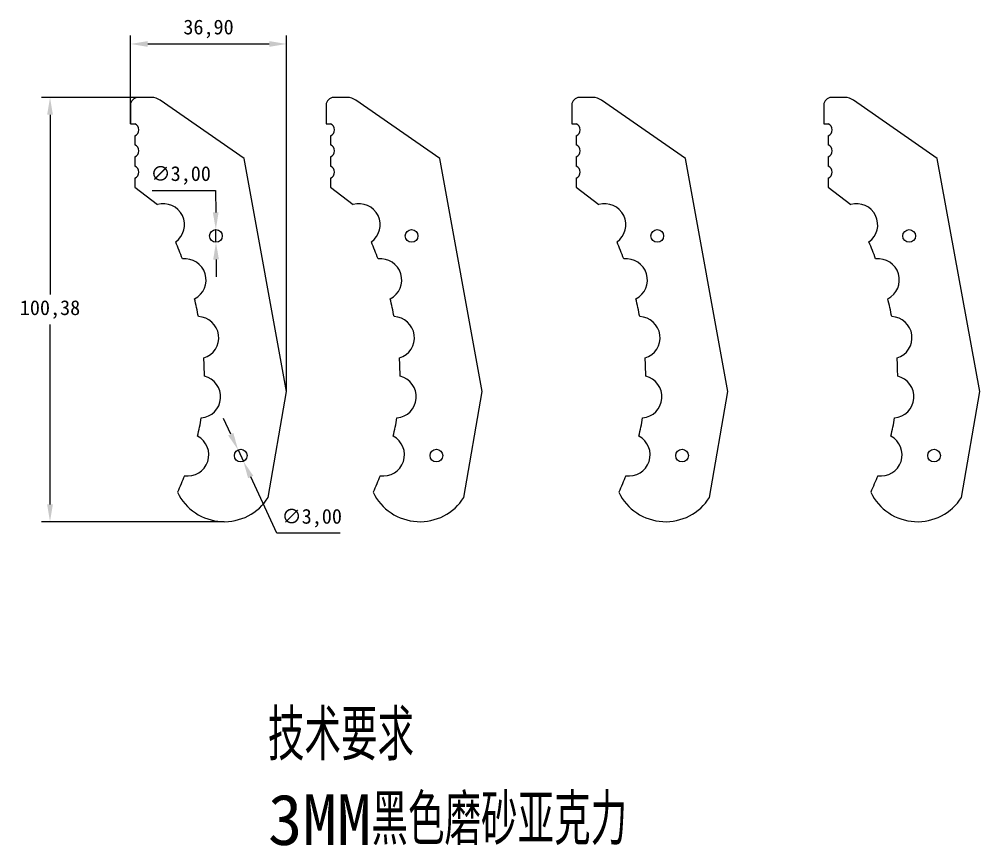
# Model space of a CAD drawing. Header units: millimetres. Extents: x 1878 to 2381, y 417 to 643.
# Drawn here: x 2153.6 to 2380.8, y 422.1 to 617.7 of the extents above; entities that cross this region are included whole.
import ezdxf

# ---------------------------------------------------------------- set-up
doc = ezdxf.new("R2010")
doc.units = ezdxf.units.MM
doc.header["$PDSIZE"] = -1
doc.layers.add('02___PRT_ALL_AXES', color=7, linetype='Continuous')
doc.dimstyles.new('ISO-25', dxfattribs={"dimtxt": 2.5, "dimasz": 2.5, "dimexe": 1.25, "dimexo": 0.625, "dimtad": 1, "dimtxsty": 'Standard', "dimcen": 2.5, "dimadec": 0, "dimazin": 0, "dimtfac": 1, "dimtmove": 0, "dimatfit": 3, "dimfxl": 1, "dimarcsym": 0})

# ---------------------------------------------------------------- blocks, each defined once
blk = doc.blocks.new('*D9')
at = {"color": 0, "lineweight": -2, "transparency": 16777216}
for p, q in [((2181.73, 599.2), (2158.89, 599.2)), ((2160.89, 595.12), (2160.89, 552.57)), ((2160.89, 502.9), (2160.89, 545.44)), ((2202.1, 498.82), (2158.89, 498.82))]:
    blk.add_line(p, q, dxfattribs=at)
at = {"color": 0, "transparency": 16777216}
for points in [[(2160.21, 595.12), (2161.57, 595.12), (2160.89, 599.2)], [(2160.21, 502.9), (2161.57, 502.9), (2160.89, 498.82)]]:
    blk.add_solid(points, dxfattribs=at)
at = {"layer": 'Defpoints', "color": 0, "transparency": 16777216}
for p in [(2160.89, 599.2), (2181.73, 599.2), (2202.1, 498.82)]:
    blk.add_point(p, dxfattribs=at)
at = {"color": 0, "transparency": 16777216, "insert": (2160.89, 549.01), "char_height": 3.5, "attachment_point": 5}
blk.add_mtext('100,38', dxfattribs=at)
blk = doc.blocks.new('*D11')
at = {"color": 0, "lineweight": -2, "transparency": 16777216}
for p, q in [((2185.09, 577.18), (2200.03, 577.18)), ((2200.03, 577.18), (2200.08, 572.01)), ((2200.14, 564.93), (2200.11, 567.93)), ((2200.17, 560.85), (2200.21, 556.78))]:
    blk.add_line(p, q, dxfattribs=at)
at = {"color": 0, "transparency": 16777216}
for points in [[(2200.76, 572.02), (2199.4, 572.01), (2200.11, 567.93)], [(2200.85, 560.86), (2199.49, 560.85), (2200.14, 564.93)]]:
    blk.add_solid(points, dxfattribs=at)
at = {"layer": 'Defpoints', "color": 0, "transparency": 16777216}
for p in [(2200.11, 567.93), (2200.14, 564.93)]:
    blk.add_point(p, dxfattribs=at)
at = {"color": 0, "transparency": 16777216, "insert": (2191.8, 580.74), "char_height": 3.5, "attachment_point": 5}
blk.add_mtext('∅3,00', dxfattribs=at)
blk = doc.blocks.new('*D12')
at = {"color": 0, "lineweight": -2, "transparency": 16777216}
for p, q in [((2179.93, 592.96), (2179.93, 613.86)), ((2216.83, 529.62), (2216.83, 613.86)), ((2184.01, 611.86), (2212.75, 611.86))]:
    blk.add_line(p, q, dxfattribs=at)
at = {"color": 0, "transparency": 16777216}
for points in [[(2184.01, 612.54), (2184.01, 611.18), (2179.93, 611.86)], [(2212.75, 612.54), (2212.75, 611.18), (2216.83, 611.86)]]:
    blk.add_solid(points, dxfattribs=at)
at = {"layer": 'Defpoints', "color": 0, "transparency": 16777216}
for p in [(2216.83, 611.86), (2179.93, 592.96), (2216.83, 529.62)]:
    blk.add_point(p, dxfattribs=at)
at = {"color": 0, "transparency": 16777216, "insert": (2198.38, 615.42), "char_height": 3.5, "attachment_point": 5}
blk.add_mtext('36,90', dxfattribs=at)
blk = doc.blocks.new('*D13')
at = {"color": 0, "lineweight": -2, "transparency": 16777216}
for p, q in [((2203.64, 519.51), (2201.92, 523.21)), ((2205.37, 515.81), (2206.63, 513.09)), ((2214.57, 496.07), (2208.36, 509.4)), ((2229.51, 496.07), (2214.57, 496.07))]:
    blk.add_line(p, q, dxfattribs=at)
at = {"color": 0, "transparency": 16777216}
for points in [[(2204.26, 519.8), (2203.03, 519.22), (2205.37, 515.81)], [(2208.97, 509.68), (2207.74, 509.11), (2206.63, 513.09)]]:
    blk.add_solid(points, dxfattribs=at)
at = {"layer": 'Defpoints', "color": 0, "transparency": 16777216}
for p in [(2205.37, 515.81), (2206.63, 513.09)]:
    blk.add_point(p, dxfattribs=at)
at = {"color": 0, "transparency": 16777216, "insert": (2222.8, 499.64), "char_height": 3.5, "attachment_point": 5}
blk.add_mtext('∅3,00', dxfattribs=at)

msp = doc.modelspace()

# ---------------------------------------------------------------- linework, layer by layer
at = {"color": 7, "linetype": 'Continuous'}
for p, q in [((2184.909, 599.199), (2181.729, 599.199)), ((2206.779, 584.757), (2186.966, 598.554)), ((2231.188, 599.199), (2228.008, 599.199)), ((2253.059, 584.757), (2233.245, 598.554)), ((2289.293, 599.199), (2286.112, 599.199)), ((2311.163, 584.757), (2291.35, 598.554)), ((2348.885, 599.199), (2345.704, 599.199)), ((2370.755, 584.757), (2350.942, 598.554)), ((2179.929, 592.965), (2180.929, 592.965)), ((2226.208, 592.965), (2227.208, 592.965)), ((2284.312, 592.965), (2285.312, 592.965)), ((2343.904, 592.965), (2344.904, 592.965)), ((2180.929, 590.136), (2180.929, 587.965)), ((2227.208, 590.136), (2227.208, 587.965)), ((2285.312, 590.136), (2285.312, 587.965)), ((2344.904, 590.136), (2344.904, 587.965)), ((2180.929, 585.136), (2180.929, 582.965)), ((2216.827, 529.616), (2206.779, 584.757)), ((2227.208, 585.136), (2227.208, 582.965)), ((2263.107, 529.616), (2253.059, 584.757)), ((2285.312, 585.136), (2285.312, 582.965)), ((2321.211, 529.616), (2311.163, 584.757)), ((2344.904, 585.136), (2344.904, 582.965)), ((2380.803, 529.616), (2370.755, 584.757)), ((2180.929, 580.136), (2180.929, 577.965)), ((2227.208, 580.136), (2227.208, 577.965)), ((2285.312, 580.136), (2285.312, 577.965)), ((2344.904, 580.136), (2344.904, 577.965)), ((2180.929, 577.965), (2186.328, 573.873)), ((2227.208, 577.965), (2232.608, 573.873)), ((2285.312, 577.965), (2290.712, 573.873)), ((2344.904, 577.965), (2350.304, 573.873)), ((2212.513, 504.574), (2216.827, 529.616)), ((2258.793, 504.574), (2263.107, 529.616)), ((2316.897, 504.574), (2321.211, 529.616)), ((2376.489, 504.574), (2380.803, 529.616))]:
    msp.add_line(p, q, dxfattribs=at)
for p, q in [((2179.929, 597.399), (2179.929, 592.965)), ((2226.208, 597.399), (2226.208, 592.965)), ((2284.312, 597.399), (2284.312, 592.965)), ((2343.904, 597.399), (2343.904, 592.965))]:
    msp.add_line(p, q)
for centre, radius, start, end in [((2181.729, 597.399), 1.8, 90, 180), ((2184.909, 595.599), 3.6, 55.14884, 90), ((2228.008, 597.399), 1.8, 90, 180), ((2231.188, 595.599), 3.6, 55.14884, 90), ((2286.112, 597.399), 1.8, 90, 180), ((2289.293, 595.599), 3.6, 55.14884, 90), ((2345.704, 597.399), 1.8, 90, 180), ((2348.885, 595.599), 3.6, 55.14884, 90), ((2180.429, 591.55), 1.5, 289.47122, 70.52878), ((2226.708, 591.55), 1.5, 289.47122, 70.52878), ((2284.812, 591.55), 1.5, 289.47122, 70.52878), ((2344.404, 591.55), 1.5, 289.47122, 70.52878), ((2180.429, 586.55), 1.5, 289.47122, 70.52878), ((2226.708, 586.55), 1.5, 289.47122, 70.52878), ((2284.812, 586.55), 1.5, 289.47122, 70.52878), ((2344.404, 586.55), 1.5, 289.47122, 70.52878), ((2180.429, 581.55), 1.5, 289.47122, 70.52878), ((2226.708, 581.55), 1.5, 289.47122, 70.52878), ((2284.812, 581.55), 1.5, 289.47122, 70.52878), ((2344.404, 581.55), 1.5, 289.47122, 70.52878), ((2187.694, 569.063), 5, 305.81221, 105.84728), ((2233.973, 569.063), 5, 305.81221, 105.84728), ((2292.077, 569.063), 5, 305.81221, 105.84728), ((2351.67, 569.063), 5, 305.81221, 105.84728)]:
    msp.add_arc(centre, radius, start, end, dxfattribs=at)
for centre in [(2202.105, 511.108), (2248.384, 511.108), (2306.488, 511.108), (2366.08, 511.108)]:
    msp.add_arc(centre, 12.289, 205.74912, 327.88472)
at = {"layer": '02___PRT_ALL_AXES', "color": 7, "linetype": 'Continuous'}
for centre in [(2200.125, 566.435), (2246.404, 566.435), (2304.508, 566.435), (2364.1, 566.435), (2206.001, 514.454), (2252.28, 514.454), (2310.384, 514.454), (2369.977, 514.454)]:
    msp.add_circle(centre, 1.5, dxfattribs=at)
for centre, radius, start, end in [((2105.327, 529.268), 92.478, 20.06196, 22.73482), ((2151.606, 529.268), 92.478, 20.06196, 22.73482), ((2209.711, 529.268), 92.478, 20.06196, 22.73482), ((2269.303, 529.268), 92.478, 20.06196, 22.73482), ((2192.805, 556.029), 5, 296.89879, 97.0332), ((2239.085, 556.029), 5, 296.89879, 97.0332), ((2297.189, 556.029), 5, 296.89879, 97.0332), ((2356.781, 556.029), 5, 296.89879, 97.0332), ((2111.875, 531.099), 85.674, 10.93397, 13.82439), ((2158.154, 531.099), 85.674, 10.93397, 13.82439), ((2216.259, 531.099), 85.674, 10.93397, 13.82439), ((2275.851, 531.099), 85.674, 10.93397, 13.82439), ((2195.798, 542.353), 5, 287.03641, 87.75883), ((2242.078, 542.353), 5, 287.03641, 87.75883), ((2300.182, 542.353), 5, 287.03641, 87.75883), ((2359.774, 542.353), 5, 287.03641, 87.75883), ((2127.368, 533.022), 70.044, 0.16334, 3.72481), ((2173.647, 533.022), 70.044, 0.16334, 3.72481), ((2231.751, 533.022), 70.044, 0.16334, 3.72481), ((2291.343, 533.022), 70.044, 0.16334, 3.72481), ((2196.243, 528.36), 5, 274.83508, 76.49136), ((2242.522, 528.36), 5, 274.83508, 76.49136), ((2300.627, 528.36), 5, 274.83508, 76.49136), ((2360.219, 528.36), 5, 274.83508, 76.49136), ((2144.056, 531.782), 53.276, 346.18465, 350.92386), ((2190.335, 531.782), 53.276, 346.18465, 350.92386), ((2248.44, 531.782), 53.276, 346.18465, 350.92386), ((2308.032, 531.782), 53.276, 346.18465, 350.92386), ((2193.45, 514.641), 5, 261.13768, 62.09331), ((2239.73, 514.641), 5, 261.13768, 62.09331), ((2297.834, 514.641), 5, 261.13768, 62.09331), ((2357.426, 514.641), 5, 261.13768, 62.09331)]:
    msp.add_arc(centre, radius, start, end, dxfattribs=at)
for points in [[(2192.68, 509.701), (2192.156, 508.396), (2191.605, 507.088), (2191.036, 505.769)], [(2238.959, 509.701), (2238.436, 508.396), (2237.884, 507.088), (2237.315, 505.769)], [(2297.064, 509.701), (2296.54, 508.396), (2295.988, 507.088), (2295.419, 505.769)], [(2356.656, 509.701), (2356.132, 508.396), (2355.58, 507.088), (2355.011, 505.769)]]:
    msp.add_open_spline(points, degree=3, dxfattribs=at)

# ---------------------------------------------------------------- texts
at = {"insert": (2212.434, 454.325), "char_height": 12, "width": 128.42043, "attachment_point": 1}
msp.add_mtext('{\\Fisocp,gbcbig|c134;\\C1;技术要求\\Ftxt|c134;\\P3MM\\Fisocp,gbcbig|c134;黑色磨砂亚克力}', dxfattribs=at)

# ---------------------------------------------------------------- dimensions: what is measured, and where the dimension line sits
dim = msp.add_linear_dim(base=(2216.827, 611.855), p1=(2179.929, 592.965), p2=(2216.827, 529.616), dimstyle='ISO-25', override={"dimtxt": 3.5, "dimasz": 4.08, "dimexe": 2, "dimexo": 0, "dimgap": 1.524, "dimtih": 1, "dimtoh": 1, "dimzin": 0, "dimadec": 2, "dimtzin": 0, "dimarcsym": 1})
dim.commit()
dim.dimension.update_dxf_attribs({"geometry": '*D12', "text_midpoint": (2198.378, 615.421)})
dim = msp.add_linear_dim(base=(2160.894, 599.199), p1=(2202.105, 498.818), p2=(2181.729, 599.199), angle=90, dimstyle='ISO-25', override={"dimtxt": 3.5, "dimasz": 4.08, "dimexe": 2, "dimexo": 0, "dimgap": 1.524, "dimtih": 1, "dimtoh": 1, "dimzin": 0, "dimadec": 2, "dimtzin": 0, "dimarcsym": 1})
dim.commit()
dim.dimension.update_dxf_attribs({"geometry": '*D9', "text_midpoint": (2160.894, 549.009)})
for p1, p2, picture, middle in [((2200.137, 564.935), (2200.112, 567.935), '*D11', (2191.801, 577.179)), ((2205.367, 515.813), (2206.634, 513.094), '*D13', (2222.801, 496.072))]:
    dim = msp.add_diameter_dim_2p(p1=p1, p2=p2, dimstyle='ISO-25', override={"dimtxt": 3.5, "dimasz": 4.08, "dimexe": 2, "dimexo": 0, "dimgap": 1.524, "dimtih": 1, "dimtoh": 1, "dimzin": 0, "dimadec": 2, "dimtzin": 0, "dimarcsym": 1})
    dim.commit()
    dim.dimension.update_dxf_attribs({"geometry": picture, "text_midpoint": middle, "dimtype": 163})

doc.saveas('drawing.dxf')
